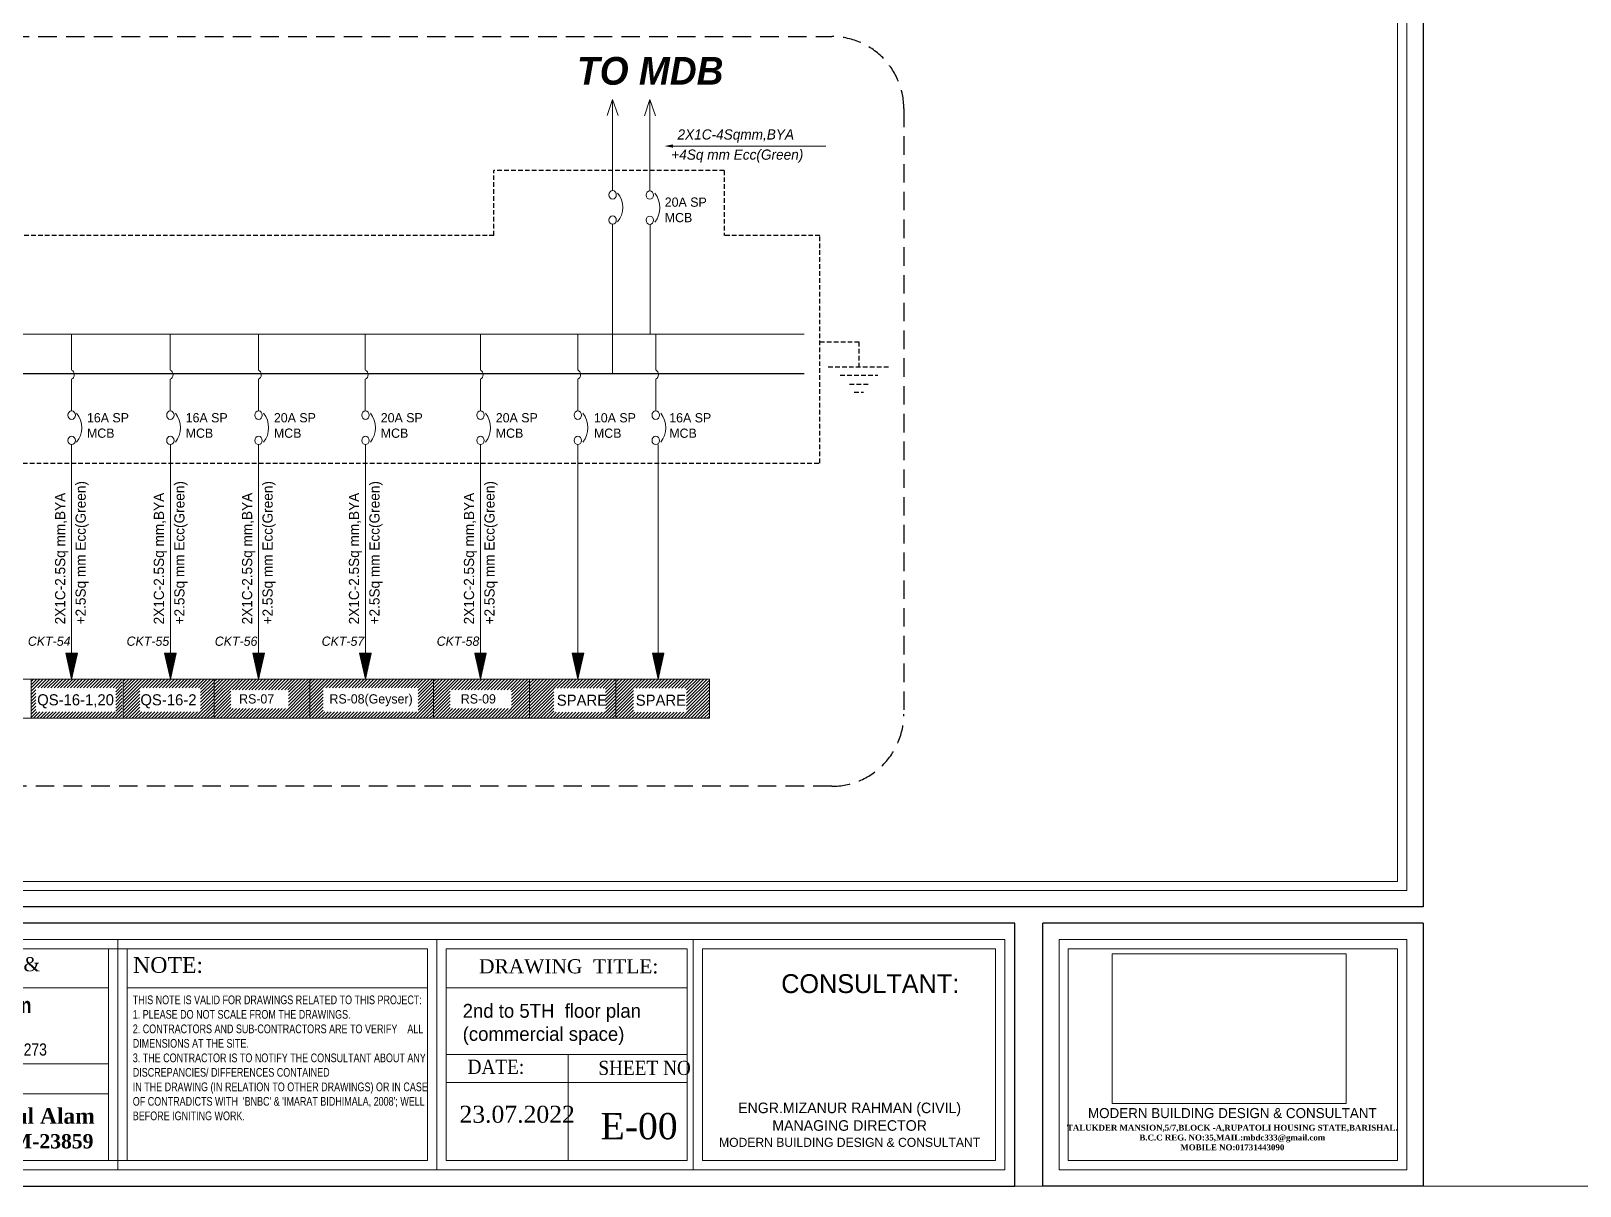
# Model space of a CAD drawing. Header units: inches. Extents: x 109699 to 44449955, y -10987 to 15824140.
# Drawn here: x 217912 to 218748, y -4569 to -3945 of the extents above; entities that cross this region are included whole.
import ezdxf

# ---------------------------------------------------------------- set-up
doc = ezdxf.new("R2010")
doc.units = ezdxf.units.IN
doc.header["$LTSCALE"] = 5
doc.header["$MEASUREMENT"] = 0
doc.linetypes.add('DASHED', pattern=[0.75, 0.5, -0.25])
doc.linetypes.add('DASHED2', pattern=[0.375, 0.25, -0.125])
doc.layers.get('0').update_dxf_attribs({"color": 123})
doc.layers.get('Defpoints').update_dxf_attribs({"lineweight": 5})
for name, color, linetype, lineweight in [('@NORMAL', 7, 'Continuous', 5), ('CKT-TEXT', 6, 'Continuous', 9), ('E-BOX', 20, 'Continuous', 30), ('E-BUSBER-B', 21, 'Continuous', 18), ('E-BUSBER-N', 131, 'Continuous', 18), ('E-CKT-CABLE', 116, 'Continuous', 18), ('E-CKT-TEXT', 135, 'Continuous', 18), ('E-CKT-TEXT-2', 7, 'Continuous', 9), ('E-MCCB', 5, 'Continuous', 13), ('E-QS-Socket-15A', 1, 'Continuous', 9), ('E-RS', 12, 'Continuous', 30), ('leter', 140, 'Continuous', 13), ('Text', 7, 'Continuous', 0), ('WALL-1', 8, 'Continuous', 9)]:
    doc.layers.add(name, color=color, linetype=linetype, lineweight=lineweight)
doc.styles.add('box text', font='arial.ttf')
doc.styles.add('RomanS', font='romans.shx')
doc.styles.get("Standard").update_dxf_attribs({"font": 'times.ttf'})
doc.styles.add('TAVE2', font='ROM_____.PFB')
picture_1 = doc.add_image_def('image1.png', size_in_pixel=(745, 477))
pattern_1 = [(45, (19041.0202, 1241.8574), (-0.8838834765, 0.8838834765), [])]

# ---------------------------------------------------------------- blocks, each defined once
blk = doc.blocks.new('zxczxczxcz')
at = {"layer": '@NORMAL'}
for points in [[(177327.5, -15450.1), (175295.2, -15450.1), (175295.2, -14276.8), (177327.5, -14276.8)], [(177319.9, -15442.5), (175302.8, -15442.5), (175302.8, -14284.5), (177319.9, -14284.5)]]:
    blk.add_lwpolyline(points, close=True, dxfattribs=at)
at = {"layer": 'Text', "lineweight": 30}
for p, q in [((177028.8, -15692.6), (177028.8, -15476.8)), ((177340.9, -15476.8), (177028.8, -15476.8)), ((177340.9, -15476.8), (177340.9, -15692.6)), ((177340.9, -15692.6), (177028.8, -15692.6))]:
    blk.add_line(p, q, dxfattribs=at)
at = {"layer": 'Text'}
for p, q in [((177340.9, -15692.6), (177340.9, -15476.8)), ((177340.9, -15692.6), (177340.9, -15476.8)), ((176270.1, -15490.2), (176270.1, -15679.2)), ((176531.8, -15490.2), (176531.8, -15679.2)), ((176742, -15490.2), (176997.7, -15490.2)), ((176742, -15679.2), (176742, -15490.2)), ((176997.7, -15490.2), (176997.7, -15679.2)), ((177042.2, -15490.2), (177327.5, -15490.2)), ((177042.2, -15679.2), (177042.2, -15490.2)), ((177327.5, -15490.2), (177327.5, -15679.2)), ((176262.5, -15497.8), (176262.5, -15671.6)), ((176277.8, -15497.8), (176277.8, -15671.6)), ((176524.2, -15497.8), (176524.2, -15671.6)), ((176539.5, -15497.8), (176539.5, -15671.6)), ((176749.6, -15497.8), (176990.1, -15497.8)), ((176749.6, -15671.6), (176749.6, -15497.8)), ((176990.1, -15497.8), (176990.1, -15671.6)), ((177049.8, -15497.8), (177319.9, -15497.8)), ((177049.8, -15671.6), (177049.8, -15497.8)), ((177319.9, -15497.8), (177319.9, -15671.6)), ((176016.1, -15529.9), (176262.5, -15529.9)), ((176277.8, -15529.9), (176524.2, -15529.9)), ((176539.5, -15529.9), (176737.2, -15529.9)), ((176016.1, -15592.4), (176262.5, -15592.4)), ((176539.5, -15584.7), (176737.2, -15584.7)), ((176639.5, -15584.7), (176639.5, -15671.6)), ((176016.1, -15616.8), (176262.5, -15616.8)), ((176539.5, -15607.6), (176737.2, -15607.6)), ((176997.7, -15679.2), (176742, -15679.2)), ((176990.1, -15671.6), (176749.6, -15671.6)), ((177327.5, -15679.2), (177042.2, -15679.2)), ((177319.9, -15671.6), (177049.8, -15671.6))]:
    blk.add_line(p, q, dxfattribs=at)
at = {"layer": 'Text', "lineweight": 30}
blk.add_lwpolyline([(177005.9, -15476.8), (175281.8, -15476.8), (175281.8, -15692.6), (177005.9, -15692.6)], close=True, dxfattribs=at)
at = {"layer": 'Text'}
blk.add_lwpolyline([(176997.7, -15490.2), (175295.2, -15490.2), (175295.2, -15679.2), (176997.7, -15679.2)], close=True, dxfattribs=at)
for points in [[(176524.2, -15497.8), (176016.1, -15497.8)], [(176539.5, -15671.6), (176737.2, -15671.6), (176737.2, -15497.8), (176539.5, -15497.8)], [(176016.1, -15671.6), (176524.2, -15671.6)]]:
    blk.add_lwpolyline(points, dxfattribs=at)
at = {"layer": 'WALL-1', "lineweight": 30}
blk.add_line((177340.9, -14263.5), (177340.9, -15463.5), dxfattribs=at)
blk.add_lwpolyline([(177340.9, -15463.5), (175281.8, -15463.5), (175281.8, -14263.5), (177340.9, -14263.5)], close=True, dxfattribs=at)
at = {"layer": 'leter', "insert": (177184.4, -15628.6), "char_height": 3.9766, "width": 400.68, "attachment_point": 2}
blk.add_mtext('{\\fFranklin Gothic Medium|b0|i0|c0|p34;\\H2.066x;\\C5;MODERN BUILDING DESIGN & CONSULTANT\\H1.2x; \\C256; \\P\\fTimes New Roman|b1|i0|c0|p18;\\H0.4899x;\\C7;TALUKDER MANSION,5/7,BLOCK -A,RUPATOLI HOUSING STATE,BARISHAL.\\PB.C.C REG. NO:35,MAIL:mbdc333@gmail.com\\PMOBILE NO:01731443090\\P\\fFranklin Gothic Medium|b0|i0|c0|p34;\\H0.8231x;\\C256;                             }', dxfattribs=at)
at = {"layer": 'Text'}
for s, insert, char_height, width, attachment_point in [("{\\C1;ARCHITECT'S NAME & SIGNATURE:}", (176020.9, -15504.7, 29.8), 11.609, 235.441, 1), ('{\\C1;NOTE:}', (176282.6, -15504.7, 29.8), 12.899, 235.441, 1), ('{\\C1;DRAWING  TITLE:}', (176566.4, -15506.4, -14.9), 11.609, 235.441, 1), ('{\\fFranklin Gothic Medium|b0|i0|c0|p34;\\C1;CONSULTANT:}', (176814.3, -15518.7, 279.5), 15.479, 414.227, 1), ('{\\fArial Narrow|b1|i0|c0|p34;Md. Amirul Arifin\\P\\fArial Narrow|b0|i0|c0|p34;\\H0.7794x;Architect\\PIAB & Rajuk Reg. No: A-273\\fCentury Gothic|b0|i0|c0|p34;\\L\\P\\H1.283x;\\l \\P\\fFranklin Gothic Medium|b0|i0|c0|p34; \\fFranklin Gothic Book|b0|i0|c0|p34;\\H0.6173x;  \\fFranklin Gothic Medium|b0|i0|c0|p34;\\H1.62x; \\fFranklin Gothic Book|b0|i0|c0|p34;\\H0.6173x; \\fFranklin Gothic Medium|b0|i0|c0|p34;\\H1.62x;                                                                                       }', (176140.3, -15537.7), 12.7553, 248.971, 2), ('\\pi-34.83833,l34.83833,t34.83833;{\\W0.9;\\C1;DATE:}', (176557, -15588.9, -14.9), 11.609, 235.441, 1), ('\\pi-34.83833,l34.83833,t34.83833;{\\W0.9;\\C1;SHEET NO}', (176664.3, -15589.8, -14.9), 11.609, 235.441, 1), ('{\\fTimes New Roman|b1|i0|c0|p18; Engr. S.M. Towhidul Alam\\P\\fTimes New Roman|b0|i0|c0|p18; \\H0.9205x;B.Sc. Engr. (CIVIL); \\fTimes New Roman|b1|i0|c0|p18;M-23859}', (176136.8, -15628.7, -14.9), 12.7553, 248.971, 2), ('\\pi-191.13542,l191.13542,t191.13542;23.07.2022', (176550.3, -15626.7, -14.9), 13.931, 375.033, 1), ('{\\fFranklin Gothic Medium|b0|i0|c0|p34;\\C0;ENGR.MIZANUR RAHMAN (CIVIL)\\PMANAGING DIRECTOR\\P\\H0.8571x;MODERN BUILDING DESIGN & CONSULTANT}', (176870.4, -15624.1, -11.9), 8.668, 331.382, 2)]:
    blk.add_mtext(s, dxfattribs=dict(at, insert=insert, char_height=char_height, width=width, attachment_point=attachment_point))
at = {"layer": 'Text', "insert": (176282.3, -15536.2, -14.9), "char_height": 7.1387, "width": 248.98, "attachment_point": 1, "style": 'box text'}
blk.add_mtext("{\\fArial Narrow|b0|i0|c0|p34;\\W0.9;THIS NOTE IS VALID FOR DRAWINGS RELATED TO THIS PROJECT:\\P1. PLEASE DO NOT SCALE FROM THE DRAWINGS.\\P2. CONTRACTORS AND SUB-CONTRACTORS ARE TO VERIFY    ALL DIMENSIONS AT THE SITE.\\P3. THE CONTRACTOR IS TO NOTIFY THE CONSULTANT ABOUT ANY DISCREPANCIES/ DIFFERENCES CONTAINED\\PIN THE DRAWING (IN RELATION TO OTHER DRAWINGS) OR IN CASE OF CONTRADICTS WITH  'BNBC' & 'IMARAT BIDHIMALA, 2008'; WELL BEFORE IGNITING WORK.}", dxfattribs=at)
at = {"layer": '@NORMAL', "color": 0}
image = blk.add_image(picture_1, insert=(177085.8, -15624.9), size_in_units=(191.9, 122.8), rotation=0, dxfattribs=dict(at, brightness=35, contrast=59))
image.dxf.flags = 7
blk = doc.blocks.new('E-CKT TEXT')
for p, q in [((648438.87, 22105.08), (648437.12, 22112.85)), ((648437.12, 22112.85), (648440.62, 22112.85)), ((648437.16, 22112.65), (648437.36, 22112.85)), ((648437.21, 22112.43), (648437.63, 22112.85)), ((648437.26, 22112.21), (648437.89, 22112.85)), ((648437.31, 22112), (648438.16, 22112.85)), ((648437.36, 22111.78), (648438.43, 22112.85)), ((648437.41, 22111.56), (648438.69, 22112.85)), ((648437.46, 22111.35), (648438.96, 22112.85)), ((648437.51, 22111.13), (648439.22, 22112.85)), ((648437.55, 22110.92), (648439.49, 22112.85)), ((648437.6, 22110.7), (648439.75, 22112.85)), ((648437.65, 22110.48), (648440.02, 22112.85)), ((648437.7, 22110.27), (648440.28, 22112.85)), ((648437.75, 22110.05), (648440.55, 22112.85)), ((648437.8, 22109.83), (648440.57, 22112.6)), ((648437.85, 22109.62), (648440.49, 22112.26)), ((648437.9, 22109.4), (648440.41, 22111.92)), ((648437.94, 22109.18), (648440.34, 22111.58)), ((648437.99, 22108.97), (648440.26, 22111.23)), ((648438.04, 22108.75), (648440.18, 22110.89)), ((648438.87, 22105.08), (648440.62, 22112.85)), ((648438.09, 22108.54), (648440.11, 22110.55)), ((648438.14, 22108.32), (648440.03, 22110.21)), ((648438.19, 22108.1), (648439.95, 22109.86)), ((648438.24, 22107.89), (648439.87, 22109.52)), ((648438.29, 22107.67), (648439.8, 22109.18)), ((648438.34, 22107.45), (648439.72, 22108.84)), ((648438.38, 22107.24), (648439.64, 22108.49)), ((648438.43, 22107.02), (648439.56, 22108.15)), ((648438.48, 22106.8), (648439.49, 22107.81)), ((648438.53, 22106.59), (648439.41, 22107.47)), ((648438.58, 22106.37), (648439.33, 22107.13)), ((648438.63, 22106.16), (648439.26, 22106.78)), ((648438.68, 22105.94), (648439.18, 22106.44)), ((648438.73, 22105.72), (648439.1, 22106.1)), ((648438.77, 22105.51), (648439.02, 22105.76)), ((648438.82, 22105.29), (648438.95, 22105.41))]:
    blk.add_line(p, q)
blk = doc.blocks.new('A$C7DE01C66')
at = {"layer": 'E-CKT-CABLE'}
for p, q in [((0, 25.02), (0, 13.35)), ((0, 10.31), (0, 0))]:
    blk.add_line(p, q, dxfattribs=at)
blk.add_arc((-0.81, 11.83), 1.72, 298.1075, 61.8925, dxfattribs=at)

msp = doc.modelspace()

# ---------------------------------------------------------------- hatches: boundary and pattern name
at = {"layer": 'E-CKT-TEXT-2'}
h = msp.add_hatch(dxfattribs=at)
h.set_pattern_fill('ANSI31', color=256, scale=10)
h.set_pattern_definition([(45, (16087.104, -16789.0535), (-0.8838834765, 0.8838834765), [])])
h.paths.add_polyline_path([(218278.08, -4294.85), (218250.4, -4294.85), (218250.4, -4294.85), (218250.4, -4294.85), (218227.56, -4294.85), (218227.56, -4316.04), (218278.08, -4316.04)])
h.paths.add_polyline_path([(218227.56, -4294.85), (218207.01, -4294.85), (218207.01, -4294.85), (218207.01, -4294.85), (218180.89, -4294.85), (218180.89, -4316.04), (218227.56, -4316.04)])
h.paths.add_polyline_path([(218237.12, -4312.75), (218265.69, -4312.75), (218265.69, -4299.8), (218237.12, -4299.8)], flags=16)
h.paths.add_polyline_path([(218194.02, -4312.75), (218221.85, -4312.75), (218221.85, -4299.8), (218194.02, -4299.8)], flags=16)
at = {"layer": 'E-QS-Socket-15A'}
h = msp.add_hatch(dxfattribs=at)
h.set_pattern_fill('ANSI31', color=1, scale=10)
h.set_pattern_definition([(45, (21146.1994, 1227.5215), (-0.8838834765, 0.8838834765), [])])
h.paths.add_polyline_path([(217960.95, -4294.85), (217935.11, -4294.85), (217935.11, -4294.85), (217935.11, -4294.85), (217911.68, -4294.85), (217911.68, -4316.04), (217960.95, -4316.04)])
h.paths.add_polyline_path([(217914.17, -4312.54), (217957.38, -4312.54), (217957.38, -4299.59), (217914.17, -4299.59)], flags=16)
h = msp.add_hatch(dxfattribs=at)
h.set_pattern_fill('ANSI31', color=1, scale=10)
h.set_pattern_definition([(45, (21195.9094, 1227.5215), (-0.8838834765, 0.8838834765), [])])
h.paths.add_polyline_path([(218010.33, -4294.85), (217984.82, -4294.85), (217984.82, -4294.85), (217984.82, -4294.85), (217961.39, -4294.85), (217961.39, -4316.04), (218010.33, -4316.04)])
h.paths.add_polyline_path([(217970.4, -4312.54), (218003.21, -4312.54), (218003.21, -4299.59), (217970.4, -4299.59)], flags=16)
at = {"layer": 'E-RS', "lineweight": 0}
h = msp.add_hatch(dxfattribs=at)
h.set_pattern_fill('ANSI31', color=256, scale=10)
h.set_pattern_definition(pattern_1)
h.paths.add_polyline_path([(218062.13, -4294.85), (218034.03, -4294.85), (218034.03, -4294.85), (218034.03, -4294.85), (218010.6, -4294.85), (218010.6, -4316.04), (218062.13, -4316.04)])
h.paths.add_polyline_path([(218019.61, -4310.73), (218050.78, -4310.73), (218050.78, -4300.59), (218019.61, -4300.59)], flags=16)
h = msp.add_hatch(dxfattribs=at)
h.set_pattern_fill('ANSI31', color=256, scale=10)
h.set_pattern_definition(pattern_1)
h.paths.add_polyline_path([(218128.84, -4294.85), (218085.62, -4294.85), (218085.62, -4294.85), (218085.62, -4294.85), (218062.19, -4294.85), (218062.19, -4316.04), (218128.84, -4316.04)])
h.paths.add_polyline_path([(218069.44, -4312.54), (218120.75, -4312.54), (218120.75, -4299.59), (218069.44, -4299.59)], flags=16)
h = msp.add_hatch(dxfattribs=at)
h.set_pattern_fill('ANSI31', color=256, scale=10)
h.set_pattern_definition(pattern_1)
h.paths.add_polyline_path([(218180.57, -4294.85), (218152.48, -4294.85), (218152.48, -4294.85), (218152.48, -4294.85), (218129.05, -4294.85), (218129.05, -4316.04), (218180.57, -4316.04)])
h.paths.add_polyline_path([(218138.06, -4310.73), (218171.2, -4310.73), (218171.2, -4300.59), (218138.06, -4300.59)], flags=16)

# ---------------------------------------------------------------- linework, layer by layer
at = {"linetype": 'DASHED2', "lineweight": 25, "ltscale": 8}
msp.add_lwpolyline([(217540.56, -3947.63), (218344.17, -3947.63, -0.414214), (218383.05, -3986.51), (218383.05, -4313.9, -0.414214), (218344.17, -4352.78), (217540.56, -4352.78, -0.414214), (217501.68, -4313.9), (217501.68, -3986.51, -0.414214)], format="xyb", close=True, dxfattribs=at)
at = {"layer": 'CKT-TEXT', "extrusion": (0, 0, -1)}
for centre in [(217929.11, -4159.03), (217982.43, -4159.03), (218030.08, -4159.03), (218087.8, -4159.03), (218149.93, -4159.03), (218202.54, -4159.03), (218244.58, -4159.03)]:
    msp.add_ellipse(centre, major_axis=(0, 11.32), ratio=0.8736, start_param=0.810857, end_param=2.330736, dxfattribs=at)
at = {"layer": 'Defpoints', "ltscale": 0.5}
msp.add_ray((184484.87, -4568.82), (1, 0), dxfattribs=at)
at = {"layer": 'E-BOX', "linetype": 'DASHED'}
for p, q in [((218285.95, -4019.97), (218161.68, -4019.97)), ((218161.68, -4055.12), (218161.68, -4019.97)), ((218161.68, -4055.12), (218161.68, -4019.97)), ((218285.95, -4019.97), (218285.95, -4055.12)), ((218161.68, -4055.12), (217558.43, -4055.12)), ((218161.68, -4055.12), (217558.43, -4055.12)), ((218337.75, -4055.12), (218285.95, -4055.12)), ((218337.75, -4178.14), (218337.75, -4055.12)), ((218337.75, -4112.62), (218358.85, -4112.62)), ((218358.85, -4112.62), (218358.85, -4126.04)), ((218342.22, -4126.04), (218375.49, -4126.04)), ((218348.76, -4130.53), (218368.94, -4130.53)), ((218353.81, -4135.48), (218363.9, -4135.48)), ((218356.28, -4139.75), (218361.33, -4139.75)), ((217558.43, -4178.14), (218337.75, -4178.14))]:
    msp.add_line(p, q, dxfattribs=at)
at = {"layer": 'E-BUSBER-B', "color": 1}
msp.add_line((217580, -4108.43), (218329.29, -4108.43), dxfattribs=at)
at = {"layer": 'E-BUSBER-N', "lineweight": 25}
msp.add_line((217580, -4129.79), (218329.29, -4129.79), dxfattribs=at)
at = {"layer": 'E-CKT-CABLE'}
for p, q in [((218225.79, -3981.59), (218222.86, -3990.33)), ((218225.79, -3981.59), (218228.86, -3990.33)), ((218225.79, -4030.87), (218225.79, -3981.59)), ((218245.89, -3981.71), (218242.95, -3990.45)), ((218245.89, -3981.71), (218248.96, -3990.45)), ((218245.89, -4031), (218245.89, -3981.71)), ((218258.37, -4006.8), (218340.94, -4006.8)), ((218225.79, -4129.79), (218225.79, -4049.07)), ((218246.12, -4108.54), (218246.12, -4049.18)), ((217933.58, -4168.13), (217933.58, -4294.85)), ((217986.91, -4168.13), (217986.91, -4294.85)), ((218034.55, -4168.13), (218034.55, -4294.85)), ((218092.28, -4168.13), (218092.28, -4294.85)), ((218154.4, -4168.13), (218154.4, -4294.85)), ((218207.01, -4168.13), (218207.01, -4294.85)), ((218250.4, -4168.13), (218250.4, -4294.85)), ((218227.56, -4294.85), (218227.56, -4316.04)), ((218278.08, -4294.85), (218278.08, -4316.04))]:
    msp.add_line(p, q, dxfattribs=at)
msp.add_lwpolyline([(217564.06, -4294.85), (218278.08, -4294.85), (218278.08, -4316.04), (217564.06, -4316.04)], close=True, dxfattribs=at)
msp.add_solid([(218258.37, -4007.68), (218258.37, -4005.91), (218253.74, -4006.8)], dxfattribs=at)
at = {"layer": 'E-MCCB', "extrusion": (0, 0, -1)}
for centre in [(218225.79, -4033.15), (218245.89, -4033.27), (218225.79, -4046.8), (218245.89, -4046.92)]:
    msp.add_ellipse(centre, major_axis=(0, 2.28), ratio=0.8736, dxfattribs=at)
for centre, major_axis, start_param, end_param in [((218221.32, -4039.97), (0, 11.32), 0.810857, 2.330736), ((218241.41, -4040.1), (0, 11.32), 0.810857, 2.330736), ((217933.58, -4152.21), (0, 2.28), 1.57079632679372, 7.853981633973307), ((217986.91, -4152.21), (0, 2.28), 1.57079632679372, 7.853981633973307), ((218034.55, -4152.21), (0, 2.28), 1.57079632679372, 7.853981633973307), ((218092.28, -4152.21), (0, 2.28), 1.57079632679372, 7.853981633973307), ((218154.4, -4152.21), (0, 2.28), 1.57079632679372, 7.853981633973307), ((218207.01, -4152.21), (0, 2.28), 1.570796326787449, 7.853981633967035), ((218249.06, -4152.21), (0, 2.28), 1.570796326787449, 7.853981633967035), ((217933.58, -4165.86), (0, 2.28), 1.570796326795389, 7.853981633974975), ((217986.91, -4165.86), (0, 2.28), 1.570796326795389, 7.853981633974975), ((218034.55, -4165.86), (0, 2.28), 1.570796326795389, 7.853981633974975), ((218092.28, -4165.86), (0, 2.28), 1.570796326795389, 7.853981633974975), ((218154.4, -4165.86), (0, 2.28), 1.570796326795389, 7.853981633974975), ((218207.01, -4165.86), (0, 2.28), 1.570796326788042, 7.853981633967629), ((218249.06, -4165.86), (0, 2.28), 1.570796326788042, 7.853981633967629)]:
    msp.add_ellipse(centre, major_axis=major_axis, ratio=0.8736, start_param=start_param, end_param=end_param, dxfattribs=at)
at = {"layer": 'E-QS-Socket-15A', "ltscale": 10}
msp.add_line((218285.95, -4019.97), (218285.95, -4019.97), dxfattribs=at)
at = {"layer": 'E-QS-Socket-15A', "color": 1}
for p, q in [((217911.68, -4294.85), (217911.68, -4316.04)), ((217961.39, -4294.85), (217961.39, -4316.04)), ((218010.6, -4294.85), (218010.6, -4316.04)), ((218010.6, -4294.85), (218010.6, -4316.04)), ((218010.6, -4294.85), (218010.6, -4316.04)), ((218010.6, -4294.85), (218010.6, -4316.04))]:
    msp.add_line(p, q, dxfattribs=at)
at = {"layer": 'E-QS-Socket-15A', "color": 244}
for p, q in [((218129.05, -4294.85), (218129.05, -4316.04)), ((218180.89, -4294.85), (218180.89, -4316.04))]:
    msp.add_line(p, q, dxfattribs=at)
at = {"layer": 'E-RS', "lineweight": 0}
msp.add_line((218062.19, -4294.85), (218062.19, -4316.04), dxfattribs=at)

# ---------------------------------------------------------------- block references
at = {"layer": 'E-CKT-TEXT-2', "xscale": 1.791404791323321, "yscale": 1.791404791323321, "zscale": 1.791404791323321}
for p in [(-943409.49, -43894), (-943366.11, -43894)]:
    msp.add_blockref('E-CKT TEXT', p, dxfattribs=at)
at = {"layer": 'E-QS-Socket-15A', "ltscale": 10, "xscale": 1.65870814017606, "yscale": 1.65870814017606, "zscale": 1.65870814017606}
for p in [(217933.51, -4149.96), (217986.83, -4149.96), (218034.48, -4149.96), (218092.2, -4149.96), (218154.33, -4149.96), (218206.97, -4149.94), (218249.06, -4149.93)]:
    msp.add_blockref('A$C7DE01C66', p, dxfattribs=at)
at = {"layer": 'E-QS-Socket-15A', "color": 1, "xscale": 1.791404791323321, "yscale": 1.791404791323321, "zscale": 1.791404791323321}
for p in [(-943682.92, -43894), (-943629.59, -43894), (-943581.95, -43894), (-943524.22, -43894), (-943462.1, -43894)]:
    msp.add_blockref('E-CKT TEXT', p, dxfattribs=at)
at = {"layer": 'WALL-1', "linetype": 'Continuous', "xscale": 0.6583637491200001, "yscale": 0.6583637491200001, "zscale": 0.6583637491200001}
msp.add_blockref('zxczxczxcz', (101908.72, 5762.61), dxfattribs=at)

# ---------------------------------------------------------------- texts
at = {"layer": 'CKT-TEXT', "attachment_point": 1}
for s, insert, char_height, width, style in [('{\\fCentury Gothic|b1|i1|c0|p34;TO MDB}', (218206.54, -3958.64), 15, 86.7197, 'TAVE2'), ('{\\fCentury Gothic|b0|i1|c0|p34;2X1C-4Sqmm,BYA}', (218260.82, -3997.78), 5.5, 92.1714, 'RomanS'), ('{\\fCentury Gothic|b0|i1|c0|p34;+4Sq mm Ecc(Green)}', (218257.46, -4008.68), 5.5, 92.1714, 'RomanS'), ('{\\fCentury Gothic|b0|i0|c0|p34;20A SP\\PMCB}', (218253.94, -4034.61), 5, 29.9821, 'RomanS'), ('{\\fCentury Gothic|b0|i0|c0|p34;16A SP\\PMCB}', (217941.85, -4151.12), 5, 29.9821, 'RomanS'), ('{\\fCentury Gothic|b0|i0|c0|p34;16A SP\\PMCB}', (217995.17, -4151.12), 5, 29.9821, 'RomanS'), ('{\\fCentury Gothic|b0|i0|c0|p34;20A SP\\PMCB}', (218042.82, -4151.12), 5, 29.9821, 'RomanS'), ('{\\fCentury Gothic|b0|i0|c0|p34;20A SP\\PMCB}', (218100.54, -4151.12), 5, 29.9821, 'RomanS'), ('{\\fCentury Gothic|b0|i0|c0|p34;20A SP\\PMCB}', (218162.67, -4151.12), 5, 29.9821, 'RomanS'), ('{\\fCentury Gothic|b0|i0|c0|p34;10A SP\\PMCB}', (218215.67, -4151.14), 5, 29.9821, 'RomanS'), ('{\\fCentury Gothic|b0|i0|c0|p34;16A SP\\PMCB}', (218256.37, -4151.14), 5, 29.9821, 'RomanS')]:
    msp.add_mtext(s, dxfattribs=dict(at, insert=insert, char_height=char_height, width=width, style=style))
at = {"layer": 'E-CKT-TEXT', "color": 1, "char_height": 5, "width": 24.1526, "attachment_point": 1}
for s, insert in [('{\\fCentury Gothic|b0|i1|c0|p34;\\C256;CKT-54}', (217909.93, -4271.87)), ('{\\fCentury Gothic|b0|i1|c0|p34;\\C256;CKT-55}', (217963.25, -4271.87)), ('{\\fCentury Gothic|b0|i1|c0|p34;\\C256;CKT-56}', (218010.89, -4271.87)), ('{\\fCentury Gothic|b0|i1|c0|p34;\\C256;CKT-57}', (218068.62, -4271.87)), ('{\\fCentury Gothic|b0|i1|c0|p34;\\C256;CKT-58}', (218130.75, -4271.87))]:
    msp.add_mtext(s, dxfattribs=dict(at, insert=insert))
at = {"layer": 'E-CKT-TEXT-2', "color": 7, "char_height": 5.5, "width": 121.8928, "attachment_point": 1, "rotation": 90, "style": 'RomanS'}
for s, insert in [('{\\fCentury Gothic|b0|i0|c0|p34;\\C256;+2.5Sq mm Ecc(Green) }', (217935.69, -4265.3)), ('{\\fCentury Gothic|b0|i0|c0|p34;\\C256;+2.5Sq mm Ecc(Green) }', (217989.02, -4265.3)), ('{\\fCentury Gothic|b0|i0|c0|p34;\\C256;+2.5Sq mm Ecc(Green) }', (218036.66, -4265.3)), ('{\\fCentury Gothic|b0|i0|c0|p34;\\C256;+2.5Sq mm Ecc(Green) }', (218094.39, -4265.3)), ('{\\fCentury Gothic|b0|i0|c0|p34;\\C256;+2.5Sq mm Ecc(Green) }', (218156.51, -4265.3)), ('{\\fCentury Gothic|b0|i0|c0|p34;\\C256;2X1C-2.5Sq mm,BYA}', (217924.63, -4265.3)), ('{\\fCentury Gothic|b0|i0|c0|p34;\\C256;2X1C-2.5Sq mm,BYA}', (217977.95, -4265.3)), ('{\\fCentury Gothic|b0|i0|c0|p34;\\C256;2X1C-2.5Sq mm,BYA}', (218025.6, -4265.3)), ('{\\fCentury Gothic|b0|i0|c0|p34;\\C256;2X1C-2.5Sq mm,BYA}', (218083.32, -4265.3)), ('{\\fCentury Gothic|b0|i0|c0|p34;\\C256;2X1C-2.5Sq mm,BYA}', (218145.45, -4265.3))]:
    msp.add_mtext(s, dxfattribs=dict(at, insert=insert))
at = {"layer": 'E-CKT-TEXT-2', "char_height": 6, "width": 24.0847, "attachment_point": 1}
for insert in [(218195.63, -4303.26), (218238.26, -4303.26)]:
    msp.add_mtext('{\\fCentury Gothic|b0|i0|c0|p34;SPARE}', dxfattribs=dict(at, insert=insert))
at = {"layer": 'E-QS-Socket-15A', "color": 1, "char_height": 6, "width": 67.9723, "attachment_point": 1}
for s, insert in [('{\\fCentury Gothic|b0|i0|c0|p34;\\C256;QS-16-1,20}', (217914.95, -4303.05)), ('{\\fCentury Gothic|b0|i0|c0|p34;\\C256;QS-16-2}', (217970.7, -4303.05))]:
    msp.add_mtext(s, dxfattribs=dict(at, insert=insert))
at = {"layer": 'E-RS', "char_height": 5, "width": 24.0847, "attachment_point": 3}
for s, insert in [('{\\fCentury Gothic|b0|i0|c0|p34;RS-07}', (218042.98, -4303.05)), ('{\\fCentury Gothic|b0|i0|c0|p34;RS-09}', (218162.73, -4303.05))]:
    msp.add_mtext(s, dxfattribs=dict(at, insert=insert))
at = {"layer": 'E-RS', "color": 244, "insert": (218061.32, -4303.05), "char_height": 5, "width": 67.9723, "attachment_point": 1}
msp.add_mtext('\\pi11.50487;{\\fCentury Gothic|b0|i0|c0|p34;\\C256;RS-08(Geyser)}', dxfattribs=at)
at = {"layer": 'Text', "attachment_point": 1}
for s, insert, char_height, width in [('{\\fCentury Gothic|b0|i0|c0|p34;2nd to 5TH  floor plan \\P(\\C0;commercial space\\C256;)}', (218144.79, -4470.39, -9.99), 7.4872, 201.5576), ('\\pi-136.27155,l136.27155,t136.27155;E-00', (218219.25, -4529.37, -7.58), 14.1882, 42.52)]:
    msp.add_mtext(s, dxfattribs=dict(at, insert=insert, char_height=char_height, width=width))

doc.saveas('drawing.dxf')
